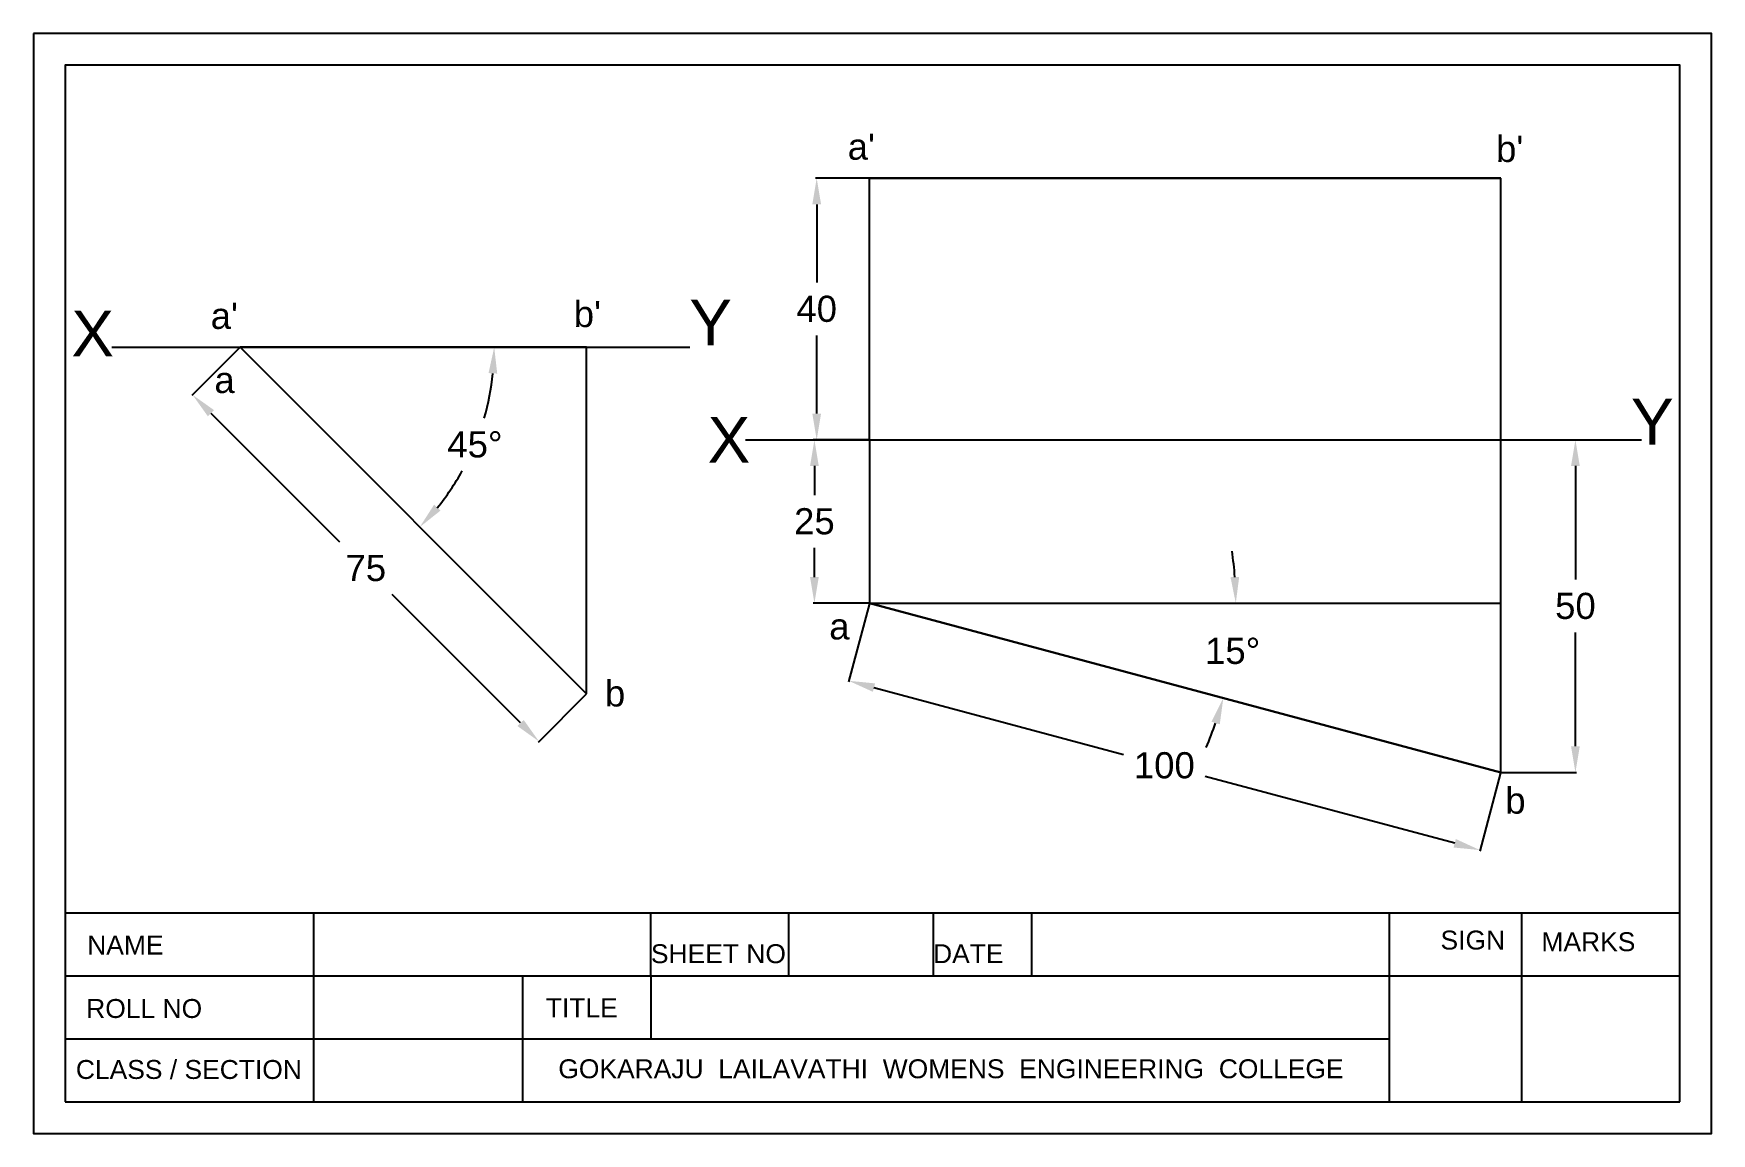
# Model space of a CAD drawing. Header units: millimetres. Extents: x 0 to 266, y 0 to 174.
import ezdxf

# ---------------------------------------------------------------- set-up
doc = ezdxf.new("R2010")
doc.units = ezdxf.units.MM
doc.header["$MEASUREMENT"] = 0
doc.styles.get("Standard").update_dxf_attribs({"font": 'arial.ttf'})
doc.dimstyles.get("Standard").update_dxf_attribs({"dimtxt": 4, "dimasz": 4, "dimexe": 0.18, "dimexo": 0.0625, "dimgap": 2, "dimtad": 0, "dimtih": 1, "dimtoh": 1, "dimdec": 0, "dimzin": 0, "dimdsep": 46, "dimtxsty": 'Standard', "dimcen": 0.09, "dimadec": 0, "dimazin": 0, "dimtfac": 1, "dimtdec": 0, "dimtofl": 0, "dimtmove": 0, "dimatfit": 3, "dimfxl": 1, "dimtolj": 1, "dimtzin": 0, "dimarcsym": 0})

# ---------------------------------------------------------------- blocks, each defined once
blk = doc.blocks.new('*D8')
at = {"color": 0, "lineweight": -2, "transparency": 16777216}
for p, q in [((32.71, 124.62), (25.09, 116.99)), ((28.15, 114.19), (48.53, 93.82)), ((77.27, 65.08), (56.89, 85.45)), ((87.69, 69.64), (80.07, 62.01))]:
    blk.add_line(p, q, dxfattribs=at)
at = {"color": 0, "transparency": 16777216}
for points in [[(28.64, 114.68), (27.66, 113.7), (25.22, 117.12)], [(77.76, 65.56), (76.78, 64.59), (80.2, 62.14)]]:
    blk.add_solid(points, dxfattribs=at)
at = {"layer": 'Defpoints', "color": 0, "transparency": 16777216}
for p in [(32.76, 124.66), (87.74, 69.68), (80.2, 62.14)]:
    blk.add_point(p, dxfattribs=at)
at = {"color": 0, "transparency": 16777216, "insert": (52.71, 89.63), "char_height": 4.147, "attachment_point": 5}
blk.add_mtext('\\A1;75', dxfattribs=at)
blk = doc.blocks.new('*D9')
at = {"color": 0, "lineweight": -2, "transparency": 16777216}
for start, end in [(343.8011, 354.1055), (320.8945, 330.8962)]:
    blk.add_arc((32.76, 124.66), 40.33, start, end, dxfattribs=at)
at = {"color": 0, "transparency": 16777216}
for points in [[(72.18, 120.56), (73.56, 120.49), (73.08, 124.66)], [(64.56, 98.76), (63.54, 99.69), (61.27, 96.15)]]:
    blk.add_solid(points, dxfattribs=at)
at = {"layer": 'Defpoints', "color": 0, "transparency": 16777216}
for p in [(12.4, 124.66), (32.76, 124.66), (104.13, 124.66), (67.68, 104.5), (87.74, 69.68)]:
    blk.add_point(p, dxfattribs=at)
at = {"color": 0, "transparency": 16777216, "insert": (70.02, 109.23), "char_height": 4.147, "attachment_point": 5}
blk.add_mtext('\\A1;45°', dxfattribs=at)
blk = doc.blocks.new('*D10')
at = {"color": 0, "lineweight": -2, "transparency": 16777216}
for start, end in [(4.09, 8.18), (336.82, 340.91)]:
    blk.add_arc((132.62, 84.08), 58.11, start, end, dxfattribs=at)
at = {"color": 0, "transparency": 16777216}
for points in [[(191.27, 88.25), (189.89, 88.2), (190.73, 84.08)], [(186.87, 65.28), (188.19, 64.87), (188.75, 69.04)]]:
    blk.add_solid(points, dxfattribs=at)
at = {"layer": 'Defpoints', "color": 0, "transparency": 16777216}
for p in [(132.62, 84.08), (132.62, 84.08), (232.76, 84.08), (189.84, 73.99), (232.76, 57.25)]:
    blk.add_point(p, dxfattribs=at)
at = {"color": 0, "transparency": 16777216, "insert": (190.23, 76.49), "char_height": 4.147, "attachment_point": 5}
blk.add_mtext('\\A1;15°', dxfattribs=at)
blk = doc.blocks.new('*D11')
at = {"color": 0, "lineweight": -2, "transparency": 16777216}
for p, q in [((132.6, 84.02), (129.27, 71.59)), ((133.33, 70.69), (172.94, 60.08)), ((225.46, 46.01), (185.85, 56.62)), ((232.75, 57.18), (229.42, 44.75))]:
    blk.add_line(p, q, dxfattribs=at)
at = {"color": 0, "transparency": 16777216}
for points in [[(133.51, 71.36), (133.15, 70.03), (129.32, 71.77)], [(225.64, 46.68), (225.28, 45.34), (229.46, 44.93)]]:
    blk.add_solid(points, dxfattribs=at)
at = {"layer": 'Defpoints', "color": 0, "transparency": 16777216}
for p in [(132.62, 84.08), (232.76, 57.25), (229.46, 44.93)]:
    blk.add_point(p, dxfattribs=at)
at = {"color": 0, "transparency": 16777216, "insert": (179.39, 58.35), "char_height": 4.147, "attachment_point": 5}
blk.add_mtext('\\A1;100', dxfattribs=at)
blk = doc.blocks.new('*D12')
at = {"color": 0, "lineweight": -2, "transparency": 16777216}
for p, q in [((132.56, 151.47), (124.06, 151.47)), ((124.24, 147.32), (124.24, 134.92)), ((124.24, 114.14), (124.24, 126.54)), ((132.56, 110), (124.06, 110))]:
    blk.add_line(p, q, dxfattribs=at)
at = {"color": 0, "transparency": 16777216}
for points in [[(123.55, 147.32), (124.94, 147.32), (124.24, 151.47)], [(123.55, 114.14), (124.94, 114.14), (124.24, 110)]]:
    blk.add_solid(points, dxfattribs=at)
at = {"layer": 'Defpoints', "color": 0, "transparency": 16777216}
for p in [(132.62, 151.47), (124.24, 110), (132.62, 110)]:
    blk.add_point(p, dxfattribs=at)
at = {"color": 0, "transparency": 16777216, "insert": (124.24, 130.73), "char_height": 4.147, "attachment_point": 5}
blk.add_mtext('\\A1;40', dxfattribs=at)
blk = doc.blocks.new('*D13')
at = {"color": 0, "lineweight": -2, "transparency": 16777216}
for p, q in [((132.56, 110), (123.69, 110)), ((123.88, 105.85), (123.88, 101.23)), ((123.88, 88.23), (123.88, 92.85)), ((132.56, 84.08), (123.69, 84.08))]:
    blk.add_line(p, q, dxfattribs=at)
at = {"color": 0, "transparency": 16777216}
for points in [[(123.19, 105.85), (124.57, 105.85), (123.88, 110)], [(123.19, 88.23), (124.57, 88.23), (123.88, 84.08)]]:
    blk.add_solid(points, dxfattribs=at)
at = {"layer": 'Defpoints', "color": 0, "transparency": 16777216}
for p in [(132.62, 110), (123.88, 84.08), (132.62, 84.08)]:
    blk.add_point(p, dxfattribs=at)
at = {"color": 0, "transparency": 16777216, "insert": (123.88, 97.04), "char_height": 4.147, "attachment_point": 5}
blk.add_mtext('\\A1;25', dxfattribs=at)
blk = doc.blocks.new('*D14')
at = {"color": 0, "lineweight": -2, "transparency": 16777216}
for p, q in [((209.27, 110), (244.8, 110)), ((244.61, 105.85), (244.61, 87.81)), ((244.61, 61.39), (244.61, 79.43)), ((232.83, 57.25), (244.8, 57.25))]:
    blk.add_line(p, q, dxfattribs=at)
at = {"color": 0, "transparency": 16777216}
for points in [[(243.92, 105.85), (245.3, 105.85), (244.61, 110)], [(243.92, 61.39), (245.3, 61.39), (244.61, 57.25)]]:
    blk.add_solid(points, dxfattribs=at)
at = {"layer": 'Defpoints', "color": 0, "transparency": 16777216}
for p in [(209.2, 110), (232.76, 57.25), (244.61, 57.25)]:
    blk.add_point(p, dxfattribs=at)
at = {"color": 0, "transparency": 16777216, "insert": (244.61, 83.62), "char_height": 4.147, "attachment_point": 5}
blk.add_mtext('\\A1;50', dxfattribs=at)
blk = doc.blocks.new('GOKARAJU3')
for p, q in [((5, 169.4), (5, 5)), ((261.19, 169.4), (5, 169.4)), ((261.19, 5), (261.19, 169.4)), ((5, 35), (261.19, 35)), ((44.39, 35), (44.39, 5)), ((97.94, 25), (97.94, 35)), ((119.76, 35), (119.76, 25)), ((142.7, 35), (142.7, 25)), ((158.32, 35), (158.32, 25)), ((215.08, 35), (215.08, 5)), ((236.07, 35), (236.07, 5)), ((5, 25), (261.19, 25)), ((77.59, 25), (77.59, 5)), ((97.94, 25), (97.94, 15)), ((5, 15), (215.08, 15)), ((5, 5), (261.19, 5))]:
    blk.add_line(p, q)
blk.add_lwpolyline([(0, 174.4), (0, 0), (266.19, 0), (266.19, 174.4)], close=True)
at = {"char_height": 3}
for s, width, insert, attachment_point in [('SIGN', 10.7612, (223.21, 32.16), 1), ('MARKS', 16.273, (239.22, 31.9), 1), ('NAME', 15.9424, (8.51, 31.36), 1), ('SHEET NO', 21.0026, (97.94, 30), 1), ('DATE', 14.9315, (142.7, 30), 1), ('ROLL NO', 20.6744, (8.35, 21.31), 1), ('TITLE', 14.1732, (81.27, 21.41), 1), ('CLASS / SECTION', 35.77, (6.71, 11.64), 1), ('GOKARAJU  LAILAVATHI  WOMENS  ENGINEERING  COLLEGE', 147.5066, (145.54, 10.23), 5)]:
    blk.add_mtext_dynamic_manual_height_columns(s, width=width, gutter_width=15, heights=[0], dxfattribs=dict(at, insert=insert, attachment_point=attachment_point))

msp = doc.modelspace()

# ---------------------------------------------------------------- linework, layer by layer
for p, q in [((132.62, 110), (132.62, 151.47)), ((232.76, 57.25), (232.76, 151.47)), ((12.4, 124.66), (104.13, 124.66)), ((32.76, 124.66), (87.74, 69.68)), ((87.74, 69.68), (87.74, 124.66)), ((112.95, 110), (247.54, 110)), ((132.62, 110), (132.62, 84.08)), ((247.54, 110), (255.12, 110)), ((132.62, 84.08), (232.76, 84.08))]:
    msp.add_line(p, q)
at = {"lineweight": 30}
for p, q in [((132.62, 151.47), (232.76, 151.47)), ((32.76, 124.66), (87.74, 124.66)), ((132.62, 84.08), (232.76, 57.25))]:
    msp.add_line(p, q, dxfattribs=at)
at = {"linetype": 'Continuous'}
msp.add_lwpolyline([(5, 35), (261.19, 35), (261.19, 169.4), (5, 169.4)], close=True, dxfattribs=at)

# ---------------------------------------------------------------- block references
msp.add_blockref('GOKARAJU3', (0, 0))

# ---------------------------------------------------------------- texts
for s, height, p in [("a'", 4.147, (129.16, 154.4)), ("b'", 4.147, (232.02, 154.04)), ('X', 7.26, (6, 123.21)), ("a'", 4.147, (28.1, 127.57)), ("b'", 4.147, (85.7, 127.86)), ('Y', 7.26, (104.03, 124.95)), ('a', 4.15, (28.69, 117.4)), ('Y', 7.26, (253.43, 109.23)), ('X', 7.26, (106.94, 106.36)), ('a', 4.15, (126.23, 78.33)), ('b', 4.15, (90.64, 67.7)), ('b', 4.15, (233.48, 50.71))]:
    msp.add_text(s, height=height).set_placement(p)

# ---------------------------------------------------------------- dimensions: what is measured, and where the dimension line sits
for base, p1, p2, picture, middle in [((124.24, 110), (132.62, 151.47), (132.62, 110), '*D12', (124.24, 130.73)), ((123.88, 84.08), (132.62, 110), (132.62, 84.08), '*D13', (123.88, 97.04))]:
    dim = msp.add_linear_dim(base=base, p1=p1, p2=p2, angle=90, dimstyle='Standard', override={"dimscale": 1.036746, "dimlfac": 0.964557})
    dim.commit()
    dim.dimension.update_dxf_attribs({"geometry": picture, "text_midpoint": middle})
for base, line1, line2, picture, middle in [((67.68, 104.5), ((32.76, 124.66), (87.74, 69.68)), ((12.4, 124.66), (104.13, 124.66)), '*D9', (70.02, 109.23)), ((189.84, 73.99), ((132.62, 84.08), (232.76, 57.25)), ((132.62, 84.08), (232.76, 84.08)), '*D10', (190.23, 76.49))]:
    dim = msp.add_angular_dim_2l(base=base, line1=line1, line2=line2, dimstyle='Standard', override={"dimscale": 1.036746, "dimlfac": 0.964557})
    dim.commit()
    dim.dimension.update_dxf_attribs({"geometry": picture, "text_midpoint": middle})
for p1, p2, distance, picture, middle in [((32.76, 124.66), (87.74, 69.68), -10.66, '*D8', (52.71, 89.63)), ((132.62, 84.08), (232.76, 57.25), -12.75, '*D11', (179.39, 58.35))]:
    dim = msp.add_aligned_dim(p1=p1, p2=p2, distance=distance, dimstyle='Standard', override={"dimscale": 1.036746, "dimlfac": 0.964557})
    dim.commit()
    dim.dimension.update_dxf_attribs({"geometry": picture, "text_midpoint": middle})
dim = msp.add_linear_dim(base=(244.61, 57.25), p1=(209.2, 110), p2=(232.76, 57.25), angle=90, text='50', dimstyle='Standard', override={"dimscale": 1.036746, "dimlfac": 0.964557})
dim.commit()
dim.dimension.update_dxf_attribs({"geometry": '*D14', "text_midpoint": (244.61, 83.62)})

doc.saveas('drawing.dxf')
